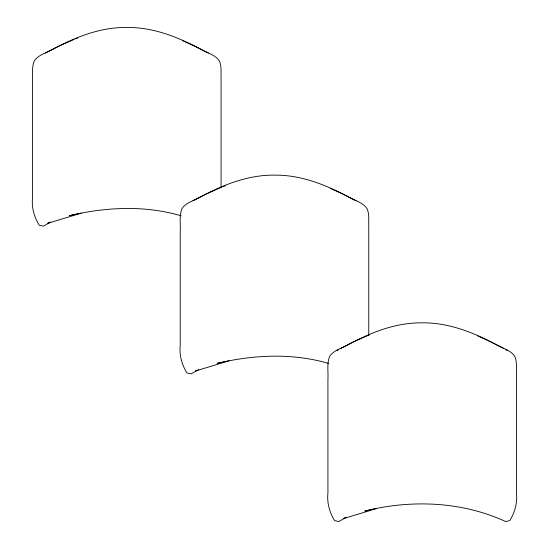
<?xml version="1.0" encoding="UTF-8"?>
<svg xmlns="http://www.w3.org/2000/svg" width="549" height="549" viewBox="0 0 549 549"><rect width="100%" height="100%" fill="white"/><g stroke="black" fill="none" stroke-linecap="round" stroke-linejoin="round"><path stroke-width="0.82" d="M50.865 221.974L43.323 226.167L39.233 225.22C34.1 216.958 31.478 207.392 32.542 197.674L32.542 84.292C33.036 76.537 31.3 68.337 34.264 60.946C38.238 54.955 45.732 53.164 51.73 49.89C74.856 37.332 100.062 27.141 126.812 27.45C153.555 27.141 178.768 37.332 201.895 49.89C207.886 53.164 215.38 54.955 219.353 60.946C221.851 66.525 220.822 72.791 221.075 78.713L221.075 187.504M198.56 369.669L191.018 373.862L186.921 372.908C181.788 364.653 179.166 355.086 180.237 345.362L180.237 231.98C180.724 224.232 178.988 216.025 181.959 208.634C185.926 202.65 193.42 200.859 199.417 197.578C222.544 185.02 247.757 174.829 274.5 175.138C301.243 174.829 326.456 185.02 349.583 197.578C355.58 200.859 363.074 202.65 367.041 208.634C369.546 214.213 368.516 220.478 368.763 226.408L368.763 335.192M346.247 517.357L338.706 521.55L334.616 520.603C329.482 512.341 326.861 502.774 327.925 493.057L327.925 379.675C328.412 371.92 326.682 363.713 329.647 356.328C333.62 350.337 341.114 348.546 347.105 345.273C370.232 332.708 395.445 322.524 422.188 322.833C448.938 322.524 474.144 332.708 497.27 345.273C503.268 348.546 510.762 350.337 514.736 356.328C517.233 361.908 516.204 368.173 516.451 374.095L516.458 493.057C517.522 502.774 514.9 512.341 509.767 520.603L505.677 521.55C461.833 501.374 411.297 499.425 364.797 511.037L376.587 508.573L343.221 518.654L346.083 517.261M337.113 350.53L338.534 349.686M45.279 53.04L58.098 46.473L74.074 39.432M192.967 200.735L205.793 194.161L221.769 187.127M340.661 348.423L353.481 341.855L369.456 334.815M49.273 222.578L47.838 223.271L81.204 213.19L69.414 215.654C105.93 207.055 144.812 205.086 181.088 215.805M196.961 370.266L195.533 370.966L228.899 360.885L217.102 363.349C253.617 354.75 292.507 352.774 328.776 363.5M75.577 38.842L77.828 37.95M223.265 186.53L225.515 185.637M182.543 40.626L195.519 46.473L208.339 53.04M330.23 188.314L343.207 194.161L356.033 200.735M477.925 336.009L490.902 341.855L503.721 348.423M505.849 349.686L507.269 350.53"/></g></svg>
